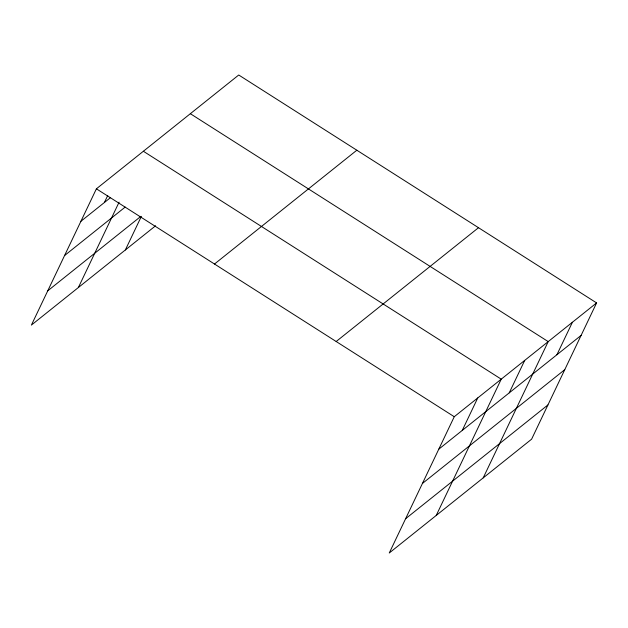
<?xml version="1.0" encoding="UTF-8"?>
<svg xmlns="http://www.w3.org/2000/svg" width="628" height="628" viewBox="0 0 628 628"><rect width="100%" height="100%" fill="white"/><g stroke="black" fill="none" stroke-linecap="round" stroke-linejoin="round"><path stroke-width="0.94" d="M596.6 302.916L454.264 416.717L389.266 552.993L531.602 439.184L596.6 302.916L238.734 75.007L96.398 188.816L31.4 325.084L155.587 225.79M104.397 202.506L107.741 195.489M78.374 287.53L119.084 202.177M125.341 249.975L141.261 216.597M462.263 430.416L477.751 397.94M436.24 515.431L501.238 379.163L143.372 151.262M509.23 392.861L524.718 360.386M483.207 477.877L548.205 341.608L190.339 113.699M556.91 354.734L572.406 322.258M80.91 221.291L110.457 197.663M64.574 255.541L125.176 207.083M47.736 290.835L140.923 216.322M214.493 264.027L356.83 150.218M336.168 341.514L478.505 227.705M438.776 449.193L581.112 335.391M422.44 483.45L564.776 369.641M405.602 518.736L547.938 404.934M96.398 188.816L454.264 416.717"/></g></svg>
